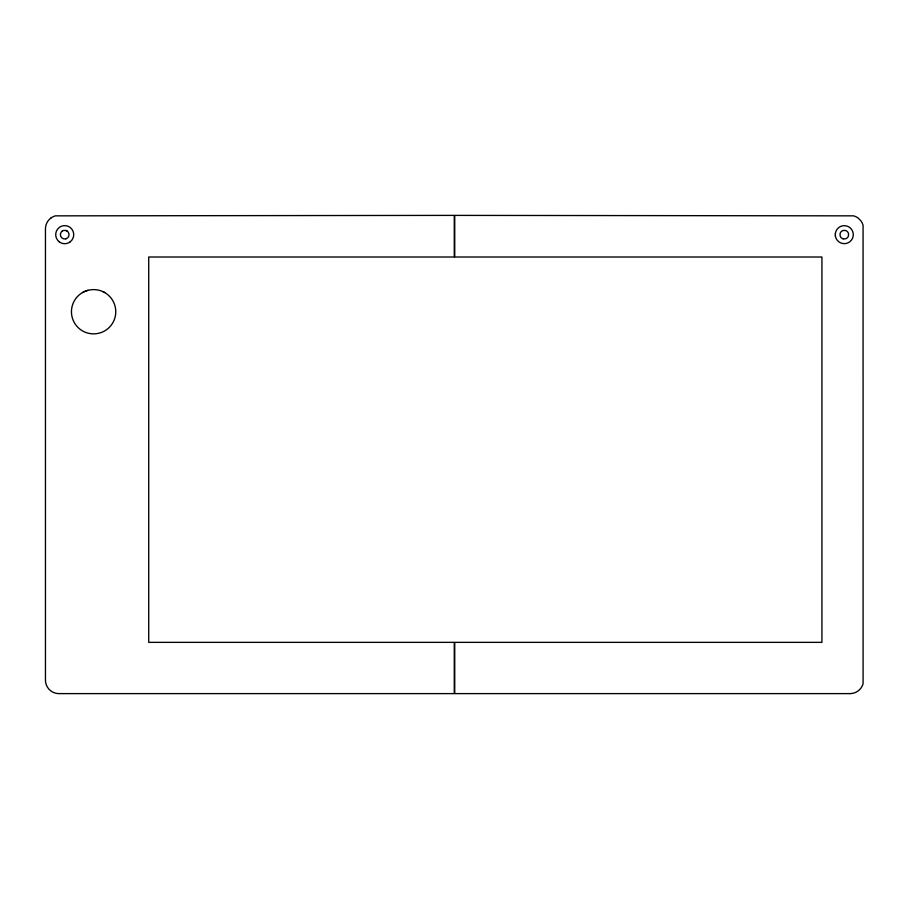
<?xml version="1.0" encoding="UTF-8"?>
<svg xmlns="http://www.w3.org/2000/svg" width="909" height="909" viewBox="0 0 909 909"><rect width="100%" height="100%" fill="white"/><g stroke="black" fill="none" stroke-linecap="round" stroke-linejoin="round"><path stroke-width="1.36" d="M835.337 233.488L835.337 235.829M82.537 292.539C89.264 288.63 97.979 288.63 104.694 292.539M65.834 238.84L63.596 238.84A4.352 4.352 0 0 1 62.528 230.886M843.166 230.466L845.404 230.466A4.318 4.318 0 0 1 848.472 233.568L848.472 235.783A4.318 4.318 0 0 1 845.404 238.84L843.166 238.84M850.063 693.612L454.739 693.612L454.739 642.356L821.929 642.356L821.929 257.008L454.739 257.008L454.739 215.388L853.551 215.853A13.442 13.442 0 0 1 858.278 218.183L860.766 220.671A13.442 13.442 0 0 1 863.073 225.364L863.084 683.613A13.453 13.453 0 0 1 860.766 688.329L859.596 689.658A13.453 13.453 0 0 1 850.097 693.59M65.834 230.466L63.596 230.466A4.284 4.284 0 0 0 62.073 231.216M102.978 291.653A22.146 22.146 0 0 1 104.694 330.91C97.979 334.83 89.264 334.819 82.537 330.921A22.146 22.146 0 0 1 87.889 290.335M843.188 238.84A4.318 4.318 0 0 1 840.121 235.783L840.098 233.533A4.318 4.318 0 0 1 843.188 230.5M66.891 230.886A4.352 4.352 0 0 1 65.823 238.851M65.789 230.466A4.284 4.284 0 0 1 67.3 231.216M835.36 235.829A8.999 8.999 0 0 0 843.132 243.589L845.45 243.601A8.999 8.999 0 0 0 853.221 235.829L853.221 233.488A8.999 8.999 0 0 0 845.45 225.739L843.109 225.716A8.999 8.999 0 0 0 835.36 233.499M70.209 241.805A9.022 9.022 0 0 0 70.209 227.511A8.976 8.976 0 0 0 67.016 225.943A9.022 9.022 0 0 0 62.38 225.955A8.976 8.976 0 0 0 59.221 227.511A9.022 9.022 0 0 0 59.221 241.805M70.209 241.805A8.976 8.976 0 0 1 67.05 243.373A9.022 9.022 0 0 1 62.38 243.373A8.976 8.976 0 0 1 59.255 241.805M50.722 218.183L49.404 219.342A13.499 13.499 0 0 0 45.45 228.875L45.45 680.125A13.487 13.487 0 0 0 58.937 693.612L454.261 693.612L454.261 642.356L148.724 642.356L148.724 257.008L454.261 257.008L454.261 215.388L55.449 215.853A13.499 13.499 0 0 0 50.722 218.183"/></g></svg>
